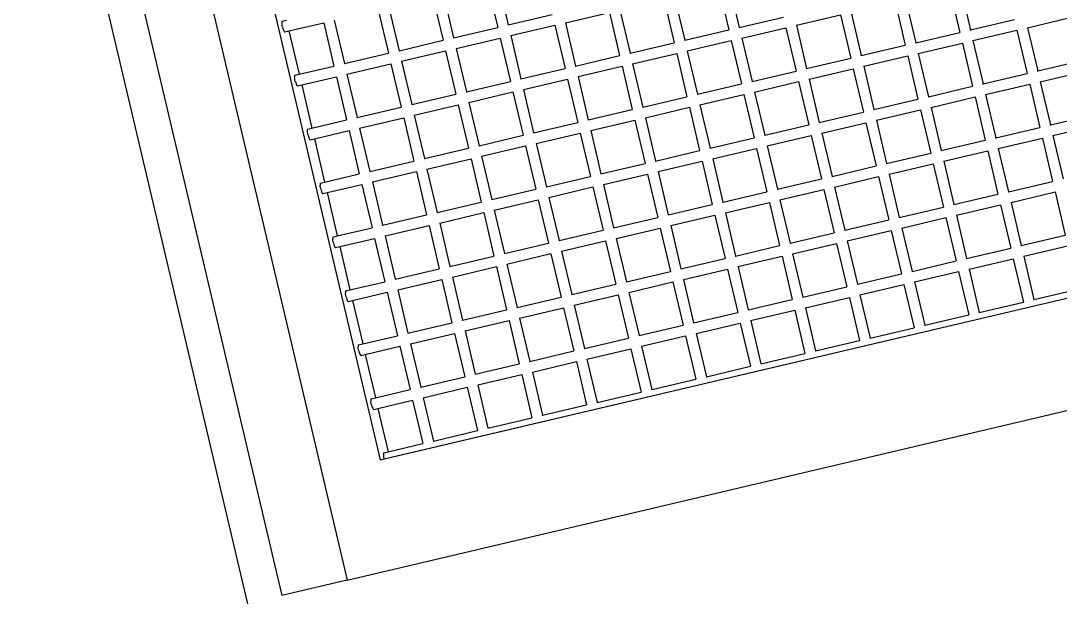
# Model space of a CAD drawing. Header units: inches. Extents: x -1841 to -80, y -100 to 1021.
# Drawn here: x -578.114 to -577.279, y 556.946 to 557.408 of the extents above; entities that cross this region are included whole.
import ezdxf

# ---------------------------------------------------------------- set-up
doc = ezdxf.new("R2010")
doc.units = ezdxf.units.IN
doc.header["$MEASUREMENT"] = 0
doc.layers.add('Edges', color=7, linetype='Continuous')

# ---------------------------------------------------------------- blocks, each defined once
blk = doc.blocks.new('infrared patio heater fr')
at = {"layer": 'Edges'}
for p, q in [((38, -8.984), (38, 6.971)), ((38, -9.061), (38, 6.971)), ((40, -10.152), (40, 6.998)), ((33.021, 4.277), (33.019, 5.105)), ((33.833, 4.277), (33.833, 5.105)), ((34.034, 4.277), (34.033, 5.105)), ((34.846, 4.277), (34.846, 5.105)), ((35.047, 4.277), (35.046, 5.105)), ((33.019, 4.273), (33.021, 4.277)), ((33.021, 4.277), (33.833, 4.277)), ((33.834, 4.271), (33.833, 4.277)), ((33.833, 4.267), (33.834, 4.271)), ((34.033, 4.273), (34.034, 4.277)), ((34.034, 4.277), (34.846, 4.277)), ((34.847, 4.271), (34.846, 4.277)), ((34.846, 4.267), (34.847, 4.271)), ((35.046, 4.273), (35.047, 4.277)), ((35.047, 4.277), (35.86, 4.277)), ((32.82, 3.251), (32.82, 4.079)), ((33.019, 4.079), (33.833, 4.079)), ((33.02, 3.251), (33.019, 4.079)), ((33.833, 3.251), (33.833, 4.079)), ((34.033, 4.079), (34.846, 4.079)), ((34.034, 3.251), (34.033, 4.079)), ((34.846, 3.251), (34.846, 4.079)), ((35.046, 4.079), (35.86, 4.079)), ((35.047, 3.251), (35.046, 4.079)), ((35.86, 3.251), (35.86, 4.079)), ((36.059, 4.079), (36.873, 4.079)), ((36.06, 3.251), (36.059, 4.079)), ((36.873, 3.251), (36.873, 4.079)), ((37.074, 3.251), (37.073, 4.079)), ((37.886, 3.251), (37.886, 4.079)), ((32.007, 3.251), (32.82, 3.251)), ((32.82, 3.245), (32.82, 3.251)), ((32.82, 3.242), (32.82, 3.245)), ((33.019, 3.245), (33.02, 3.251)), ((33.02, 3.251), (33.833, 3.251)), ((33.834, 3.245), (33.833, 3.251)), ((33.833, 3.242), (33.834, 3.245)), ((34.033, 3.245), (34.034, 3.251)), ((34.034, 3.251), (34.846, 3.251)), ((34.847, 3.245), (34.846, 3.251)), ((34.846, 3.242), (34.847, 3.245)), ((35.046, 3.247), (35.047, 3.251)), ((35.047, 3.251), (35.86, 3.251)), ((35.86, 3.245), (35.86, 3.251)), ((36.059, 3.245), (36.06, 3.251)), ((36.06, 3.251), (36.873, 3.251)), ((36.873, 3.242), (36.873, 3.251)), ((37.072, 3.245), (37.074, 3.251)), ((37.074, 3.251), (37.886, 3.251)), ((37.886, 3.245), (37.886, 3.251)), ((32.006, 3.053), (32.82, 3.053)), ((32.82, 2.225), (32.82, 3.053)), ((33.019, 3.053), (33.833, 3.053)), ((33.02, 2.225), (33.019, 3.053)), ((33.833, 2.225), (33.833, 3.053)), ((34.034, 2.225), (34.031, 3.055)), ((34.033, 3.053), (34.846, 3.053)), ((34.846, 2.225), (34.846, 3.053)), ((35.047, 2.225), (35.044, 3.055)), ((35.046, 3.053), (35.86, 3.053)), ((35.86, 2.225), (35.86, 3.053)), ((36.059, 3.053), (36.873, 3.053)), ((36.06, 2.225), (36.059, 3.053)), ((36.873, 2.225), (36.873, 3.053)), ((37.073, 3.053), (37.886, 3.053)), ((37.074, 2.225), (37.073, 3.053)), ((37.886, 2.225), (37.886, 3.053)), ((32.007, 2.225), (32.82, 2.225)), ((32.82, 2.218), (32.82, 2.225)), ((33.019, 2.219), (33.02, 2.225)), ((33.02, 2.225), (33.833, 2.225)), ((33.833, 2.218), (33.833, 2.225)), ((34.033, 2.221), (34.034, 2.225)), ((34.034, 2.225), (34.846, 2.225)), ((34.846, 2.218), (34.846, 2.225)), ((35.046, 2.221), (35.047, 2.225)), ((35.047, 2.225), (35.86, 2.225)), ((35.86, 2.218), (35.86, 2.225)), ((36.059, 2.219), (36.06, 2.225)), ((36.06, 2.225), (36.873, 2.225)), ((36.873, 2.218), (36.873, 2.225)), ((37.072, 2.219), (37.074, 2.225)), ((37.074, 2.225), (37.886, 2.225)), ((37.886, 2.218), (37.886, 2.225)), ((32.006, 2.027), (32.82, 2.027)), ((32.82, 1.199), (32.82, 2.027)), ((33.019, 2.027), (33.833, 2.027)), ((33.019, 1.199), (33.019, 2.027)), ((33.833, 1.199), (33.833, 2.027)), ((34.033, 2.027), (34.846, 2.027)), ((34.034, 1.199), (34.033, 2.027)), ((34.846, 1.199), (34.846, 2.027)), ((35.046, 2.027), (35.86, 2.027)), ((35.047, 1.199), (35.046, 2.027)), ((35.86, 1.199), (35.86, 2.027)), ((36.059, 2.027), (36.873, 2.027)), ((36.059, 1.199), (36.059, 2.027)), ((36.873, 1.199), (36.873, 2.027)), ((37.073, 2.027), (37.886, 2.027)), ((37.073, 1.199), (37.073, 2.027)), ((37.886, 1.199), (37.886, 2.027)), ((32.007, 1.199), (32.82, 1.199)), ((32.82, 1.193), (32.82, 1.199)), ((33.019, 1.196), (33.019, 1.199)), ((33.019, 1.199), (33.833, 1.199)), ((33.833, 1.193), (33.833, 1.199)), ((34.033, 1.196), (34.034, 1.199)), ((34.034, 1.199), (34.846, 1.199)), ((34.846, 1.193), (34.846, 1.199)), ((35.046, 1.196), (35.047, 1.199)), ((35.047, 1.199), (35.86, 1.199)), ((35.86, 1.193), (35.86, 1.199)), ((36.059, 1.196), (36.059, 1.199)), ((36.059, 1.199), (36.873, 1.199)), ((36.873, 1.193), (36.873, 1.199)), ((37.073, 1.196), (37.073, 1.199)), ((37.073, 1.199), (37.886, 1.199)), ((37.886, 1.193), (37.886, 1.199)), ((32.006, 1.001), (32.82, 1.001)), ((32.006, 0.173), (32.006, 1.001)), ((32.82, 0.173), (32.82, 1.001)), ((33.019, 1.001), (33.833, 1.001)), ((33.02, 0.173), (33.019, 1.001)), ((33.833, 0.173), (33.833, 1.001)), ((34.033, 1.001), (34.846, 1.001)), ((34.034, 0.173), (34.033, 1.001)), ((34.846, 0.173), (34.846, 1.001)), ((35.046, 1.001), (35.86, 1.001)), ((35.047, 0.173), (35.046, 1.001)), ((35.86, 0.173), (35.86, 1.001)), ((36.059, 1.001), (36.873, 1.001)), ((36.06, 0.173), (36.059, 1.001)), ((36.873, 0.173), (36.873, 1.001)), ((37.073, 1.001), (37.886, 1.001)), ((37.074, 0.173), (37.073, 1.001)), ((37.886, 0.173), (37.886, 1.001)), ((32.006, 0.17), (32.006, 0.173)), ((32.006, 0.173), (32.82, 0.173)), ((32.82, 0.167), (32.82, 0.173)), ((33.019, 0.17), (33.02, 0.173)), ((33.02, 0.173), (33.833, 0.173)), ((33.833, 0.167), (33.833, 0.173)), ((34.033, 0.17), (34.034, 0.173)), ((34.034, 0.173), (34.846, 0.173)), ((34.846, 0.167), (34.846, 0.173)), ((35.046, 0.17), (35.047, 0.173)), ((35.047, 0.173), (35.86, 0.173)), ((35.86, 0.167), (35.86, 0.173)), ((36.059, 0.17), (36.06, 0.173)), ((36.06, 0.173), (36.873, 0.173)), ((36.873, 0.167), (36.873, 0.173)), ((37.073, 0.17), (37.074, 0.173)), ((37.074, 0.173), (37.886, 0.173)), ((37.886, 0.167), (37.886, 0.173)), ((31.806, -0.853), (31.806, -0.025)), ((32.006, -0.026), (32.82, -0.025)), ((32.008, -0.853), (32.006, -0.026)), ((32.82, -0.853), (32.82, -0.025)), ((33.019, -0.026), (33.833, -0.025)), ((33.021, -0.853), (33.019, -0.026)), ((33.833, -0.853), (33.833, -0.025)), ((34.033, -0.026), (34.846, -0.025)), ((34.034, -0.853), (34.033, -0.026)), ((34.846, -0.853), (34.846, -0.025)), ((35.046, -0.026), (35.86, -0.025)), ((35.048, -0.853), (35.046, -0.026)), ((35.86, -0.853), (35.86, -0.025)), ((36.059, -0.026), (36.873, -0.025)), ((36.061, -0.853), (36.059, -0.026)), ((36.873, -0.853), (36.873, -0.025)), ((37.073, -0.026), (37.886, -0.025)), ((37.074, -0.853), (37.073, -0.026)), ((37.886, -0.853), (37.886, -0.025)), ((30.994, -0.853), (31.806, -0.853)), ((31.806, -0.859), (31.806, -0.853)), ((32.006, -0.855), (32.008, -0.853)), ((32.008, -0.853), (32.82, -0.853)), ((32.82, -0.859), (32.82, -0.853)), ((33.019, -0.855), (33.021, -0.853)), ((33.021, -0.853), (33.833, -0.853)), ((33.833, -0.859), (33.833, -0.853)), ((34.033, -0.855), (34.034, -0.853)), ((34.034, -0.853), (34.846, -0.853)), ((34.846, -0.859), (34.846, -0.853)), ((35.046, -0.855), (35.048, -0.853)), ((35.048, -0.853), (35.86, -0.853)), ((35.86, -0.859), (35.86, -0.853)), ((36.059, -0.855), (36.061, -0.853)), ((36.061, -0.853), (36.873, -0.853)), ((36.873, -0.859), (36.873, -0.853)), ((37.073, -0.855), (37.074, -0.853)), ((37.074, -0.853), (37.886, -0.853)), ((37.886, -0.859), (37.886, -0.853)), ((30.993, -1.052), (31.806, -1.051)), ((31.806, -1.879), (31.806, -1.051)), ((32.006, -1.052), (32.82, -1.051)), ((32.006, -1.881), (32.006, -1.052)), ((32.82, -1.879), (32.82, -1.051)), ((33.019, -1.052), (33.833, -1.051)), ((33.019, -1.881), (33.019, -1.052)), ((33.833, -1.879), (33.833, -1.051)), ((34.033, -1.052), (34.846, -1.051)), ((34.033, -1.881), (34.033, -1.052)), ((34.846, -1.879), (34.846, -1.051)), ((35.046, -1.052), (35.86, -1.051)), ((35.046, -1.881), (35.046, -1.052)), ((35.86, -1.879), (35.86, -1.051)), ((36.059, -1.052), (36.873, -1.051)), ((36.059, -1.881), (36.059, -1.052)), ((36.873, -1.879), (36.873, -1.051)), ((37.073, -1.052), (37.886, -1.051)), ((37.073, -1.881), (37.073, -1.052)), ((37.886, -1.879), (37.886, -1.051)), ((30.995, -1.879), (31.806, -1.879)), ((31.806, -1.884), (31.806, -1.879)), ((32.009, -1.879), (32.82, -1.879)), ((32.82, -1.884), (32.82, -1.879)), ((33.022, -1.879), (33.833, -1.879)), ((33.833, -1.884), (33.833, -1.879)), ((34.035, -1.879), (34.846, -1.879)), ((34.846, -1.884), (34.846, -1.879)), ((35.049, -1.879), (35.86, -1.879)), ((35.86, -1.884), (35.86, -1.879)), ((36.062, -1.879), (36.873, -1.879)), ((36.873, -1.884), (36.873, -1.879)), ((37.075, -1.879), (37.886, -1.879)), ((37.886, -1.884), (37.886, -1.879)), ((30.993, -2.077), (31.806, -2.077)), ((31.806, -2.905), (31.806, -2.077)), ((32.006, -2.905), (32.006, -2.077)), ((32.006, -2.077), (32.82, -2.077)), ((32.82, -2.905), (32.82, -2.077)), ((33.019, -2.905), (33.019, -2.077)), ((33.019, -2.077), (33.833, -2.077)), ((33.833, -2.905), (33.833, -2.077)), ((34.033, -2.905), (34.033, -2.077)), ((34.033, -2.077), (34.846, -2.077)), ((34.846, -2.905), (34.846, -2.077)), ((35.046, -2.078), (35.86, -2.077)), ((35.046, -2.905), (35.046, -2.078)), ((35.86, -2.905), (35.86, -2.077)), ((36.059, -2.078), (36.873, -2.077)), ((36.059, -2.905), (36.059, -2.078)), ((36.873, -2.905), (36.873, -2.077)), ((37.073, -2.078), (37.886, -2.077)), ((37.073, -2.905), (37.073, -2.078)), ((37.886, -2.905), (37.886, -2.077)), ((30.993, -2.905), (31.806, -2.905)), ((31.806, -2.909), (31.806, -2.905)), ((32.006, -2.905), (32.82, -2.905)), ((32.82, -2.909), (32.82, -2.905)), ((33.019, -2.905), (33.833, -2.905)), ((33.833, -2.909), (33.833, -2.905)), ((34.033, -2.905), (34.846, -2.905)), ((34.846, -2.909), (34.846, -2.905)), ((35.046, -2.905), (35.86, -2.905)), ((35.86, -2.909), (35.86, -2.905)), ((36.059, -2.905), (36.873, -2.905)), ((36.873, -2.909), (36.873, -2.905)), ((37.073, -2.905), (37.886, -2.905)), ((37.886, -2.909), (37.886, -2.905)), ((30.993, -3.931), (30.993, -3.103)), ((30.993, -3.103), (31.806, -3.103)), ((31.806, -3.931), (31.806, -3.103)), ((32.006, -3.931), (32.006, -3.103)), ((32.006, -3.103), (32.82, -3.103)), ((32.82, -3.931), (32.82, -3.103)), ((33.019, -3.931), (33.019, -3.103)), ((33.019, -3.103), (33.833, -3.103)), ((33.833, -3.931), (33.833, -3.103)), ((34.033, -3.931), (34.033, -3.103)), ((34.033, -3.103), (34.846, -3.103)), ((34.846, -3.931), (34.846, -3.103)), ((35.046, -3.104), (35.86, -3.103)), ((35.046, -3.931), (35.046, -3.104)), ((35.86, -3.931), (35.86, -3.103)), ((36.059, -3.104), (36.873, -3.103)), ((36.059, -3.931), (36.059, -3.104)), ((36.873, -3.931), (36.873, -3.103)), ((37.073, -3.104), (37.886, -3.103)), ((37.073, -3.931), (37.073, -3.104)), ((37.886, -3.931), (37.886, -3.103)), ((30.993, -3.931), (31.806, -3.931)), ((31.806, -3.936), (31.806, -3.931)), ((32.006, -3.931), (32.82, -3.931)), ((32.82, -3.936), (32.82, -3.931)), ((33.019, -3.931), (33.833, -3.931)), ((33.833, -3.936), (33.833, -3.931)), ((34.033, -3.931), (34.846, -3.931)), ((34.846, -3.936), (34.846, -3.931)), ((35.046, -3.931), (35.86, -3.931)), ((35.86, -3.936), (35.86, -3.931)), ((36.059, -3.931), (36.873, -3.931)), ((36.873, -3.936), (36.873, -3.931)), ((37.073, -3.931), (37.886, -3.931)), ((37.888, -3.937), (37.886, -3.931)), ((30.793, -4.957), (30.793, -4.129)), ((30.993, -4.957), (30.993, -4.129)), ((30.993, -4.129), (31.806, -4.129)), ((31.806, -4.957), (31.806, -4.129)), ((32.006, -4.957), (32.006, -4.129)), ((32.006, -4.129), (32.82, -4.129)), ((32.82, -4.957), (32.82, -4.129)), ((33.019, -4.957), (33.019, -4.129)), ((33.019, -4.129), (33.833, -4.129)), ((33.833, -4.957), (33.833, -4.129)), ((34.033, -4.957), (34.033, -4.129)), ((34.033, -4.129), (34.846, -4.129)), ((34.846, -4.957), (34.846, -4.129)), ((35.046, -4.13), (35.86, -4.129)), ((35.046, -4.957), (35.046, -4.13)), ((35.86, -4.957), (35.86, -4.129)), ((36.059, -4.13), (36.873, -4.129)), ((36.059, -4.957), (36.059, -4.13)), ((36.873, -4.957), (36.873, -4.129)), ((37.073, -4.13), (37.886, -4.129)), ((37.073, -4.957), (37.073, -4.13)), ((37.886, -4.957), (37.886, -4.129)), ((29.979, -4.957), (30.793, -4.957)), ((30.793, -4.963), (30.793, -4.957)), ((30.993, -4.957), (31.806, -4.957)), ((31.806, -4.963), (31.806, -4.957)), ((32.006, -4.957), (32.82, -4.957)), ((32.82, -4.963), (32.82, -4.957)), ((33.019, -4.957), (33.833, -4.957)), ((33.833, -4.963), (33.833, -4.957)), ((34.033, -4.957), (34.846, -4.957)), ((34.846, -4.961), (34.846, -4.957)), ((35.046, -4.957), (35.86, -4.957)), ((35.861, -4.963), (35.86, -4.957)), ((36.059, -4.957), (36.873, -4.957)), ((36.873, -4.961), (36.873, -4.957)), ((37.073, -4.957), (37.886, -4.957)), ((37.888, -4.963), (37.886, -4.957)), ((29.979, -5.155), (30.793, -5.155)), ((30.793, -5.983), (30.793, -5.155)), ((30.993, -5.983), (30.993, -5.155)), ((30.993, -5.155), (31.806, -5.155)), ((31.806, -5.983), (31.806, -5.155)), ((32.006, -5.983), (32.006, -5.155)), ((32.006, -5.155), (32.82, -5.155)), ((32.82, -5.983), (32.82, -5.155)), ((33.019, -5.983), (33.019, -5.155)), ((33.019, -5.155), (33.833, -5.155)), ((33.833, -5.983), (33.833, -5.155)), ((34.033, -5.983), (34.033, -5.155)), ((34.033, -5.155), (34.846, -5.155)), ((34.846, -5.983), (34.846, -5.155)), ((35.046, -5.983), (35.044, -5.155)), ((35.048, -5.156), (35.86, -5.155)), ((35.86, -5.983), (35.86, -5.155)), ((36.059, -5.156), (36.873, -5.155)), ((36.059, -5.983), (36.059, -5.156)), ((36.873, -5.983), (36.873, -5.155)), ((37.073, -5.156), (37.886, -5.155)), ((37.073, -5.983), (37.073, -5.156)), ((37.886, -5.983), (37.886, -5.155)), ((29.979, -5.983), (30.793, -5.983)), ((30.795, -5.989), (30.793, -5.983)), ((30.993, -5.983), (31.806, -5.983)), ((31.808, -5.989), (31.806, -5.983)), ((32.006, -5.983), (32.82, -5.983)), ((32.822, -5.989), (32.82, -5.983)), ((33.019, -5.983), (33.833, -5.983)), ((33.835, -5.989), (33.833, -5.983)), ((34.033, -5.983), (34.846, -5.983)), ((34.846, -5.987), (34.846, -5.983)), ((35.046, -5.983), (35.86, -5.983)), ((35.86, -5.987), (35.86, -5.983)), ((36.059, -5.983), (36.873, -5.983)), ((36.873, -5.987), (36.873, -5.983)), ((37.073, -5.983), (37.886, -5.983)), ((37.886, -5.987), (37.886, -5.983)), ((29.979, -6.182), (30.793, -6.182)), ((30.793, -7.009), (30.793, -6.182)), ((30.993, -7.009), (30.993, -6.182)), ((30.993, -6.182), (31.806, -6.182)), ((31.806, -7.009), (31.806, -6.182)), ((32.006, -7.009), (32.006, -6.182)), ((32.006, -6.182), (32.82, -6.182)), ((32.82, -7.009), (32.82, -6.182)), ((33.019, -7.009), (33.018, -6.181)), ((33.018, -6.181), (33.833, -6.182)), ((33.833, -7.009), (33.833, -6.182)), ((34.033, -7.009), (34.031, -6.181)), ((34.031, -6.181), (34.846, -6.182)), ((34.846, -7.009), (34.846, -6.182)), ((35.046, -7.009), (35.044, -6.181)), ((35.044, -6.181), (35.86, -6.182)), ((35.86, -7.009), (35.86, -6.182)), ((36.059, -7.009), (36.059, -6.182)), ((36.059, -6.182), (36.873, -6.182)), ((36.873, -7.009), (36.873, -6.182)), ((37.073, -7.009), (37.073, -6.182)), ((37.073, -6.182), (37.886, -6.182)), ((37.886, -7.009), (37.886, -6.182)), ((29.979, -7.009), (30.793, -7.009)), ((30.793, -7.012), (30.793, -7.009)), ((30.993, -7.009), (31.806, -7.009)), ((31.806, -7.012), (31.806, -7.009)), ((32.006, -7.009), (32.82, -7.009)), ((32.82, -7.012), (32.82, -7.009)), ((33.019, -7.009), (33.833, -7.009)), ((33.833, -7.012), (33.833, -7.009)), ((34.033, -7.009), (34.846, -7.009)), ((34.846, -7.012), (34.846, -7.009)), ((35.046, -7.009), (35.86, -7.009)), ((35.86, -7.012), (35.86, -7.009)), ((36.059, -7.009), (36.873, -7.009)), ((36.873, -7.012), (36.873, -7.009)), ((37.073, -7.009), (37.886, -7.009)), ((37.886, -7.012), (37.886, -7.009)), ((29.978, -7.207), (30.793, -7.207)), ((30.793, -8.035), (30.793, -7.207)), ((30.993, -7.208), (31.806, -7.207)), ((30.993, -8.035), (30.993, -7.208)), ((31.806, -8.035), (31.806, -7.207)), ((32.006, -7.208), (32.82, -7.207)), ((32.006, -8.035), (32.006, -7.208)), ((32.82, -8.035), (32.82, -7.207)), ((33.019, -7.208), (33.833, -7.207)), ((33.019, -8.035), (33.019, -7.208)), ((33.833, -8.035), (33.833, -7.207)), ((34.033, -8.035), (34.031, -7.207)), ((34.031, -7.207), (34.846, -7.208)), ((34.846, -8.035), (34.846, -7.208)), ((35.046, -8.035), (35.044, -7.207)), ((35.044, -7.207), (35.86, -7.208)), ((35.86, -8.035), (35.86, -7.208)), ((36.059, -8.035), (36.059, -7.208)), ((36.059, -7.208), (36.873, -7.208)), ((36.873, -8.035), (36.873, -7.208)), ((37.073, -8.035), (37.071, -7.207)), ((37.071, -7.207), (37.886, -7.208)), ((37.886, -8.035), (37.886, -7.208)), ((29.979, -8.035), (30.793, -8.035)), ((30.793, -8.038), (30.793, -8.035)), ((30.993, -8.035), (31.806, -8.035)), ((31.806, -8.038), (31.806, -8.035)), ((32.006, -8.035), (32.82, -8.035)), ((32.82, -8.038), (32.82, -8.035)), ((33.019, -8.035), (33.833, -8.035)), ((33.833, -8.038), (33.833, -8.035)), ((34.033, -8.035), (34.846, -8.035)), ((34.846, -8.038), (34.846, -8.035)), ((35.046, -8.035), (35.86, -8.035)), ((35.86, -8.038), (35.86, -8.035)), ((36.059, -8.035), (36.873, -8.035)), ((36.873, -8.038), (36.873, -8.035)), ((37.073, -8.035), (37.886, -8.035)), ((37.886, -8.038), (37.886, -8.035)), ((29.979, -8.234), (30.793, -8.233)), ((29.979, -8.886), (29.979, -8.234)), ((30.793, -8.886), (30.793, -8.233)), ((30.993, -8.234), (31.806, -8.233)), ((30.993, -8.886), (30.993, -8.234)), ((31.806, -8.886), (31.806, -8.233)), ((32.006, -8.234), (32.82, -8.233)), ((32.006, -8.886), (32.006, -8.234)), ((32.82, -8.886), (32.82, -8.233)), ((33.019, -8.234), (33.833, -8.233)), ((33.019, -8.886), (33.019, -8.234)), ((33.833, -8.886), (33.833, -8.233)), ((34.033, -8.234), (34.846, -8.234)), ((34.033, -8.886), (34.033, -8.234)), ((34.846, -8.886), (34.846, -8.234)), ((35.044, -8.233), (35.86, -8.234)), ((35.046, -8.886), (35.044, -8.233)), ((35.86, -8.886), (35.86, -8.234)), ((36.058, -8.233), (36.873, -8.234)), ((36.059, -8.886), (36.058, -8.233)), ((36.873, -8.886), (36.873, -8.234)), ((37.071, -8.233), (37.886, -8.234)), ((37.073, -8.886), (37.071, -8.233)), ((37.886, -8.886), (37.886, -8.234)), ((29.78, -8.968), (29.78, -8.886)), ((29.979, -8.886), (30.793, -8.886)), ((29.979, -8.965), (29.979, -8.886)), ((29.979, -8.886), (30.793, -8.886)), ((30.793, -8.968), (30.793, -8.886)), ((30.993, -8.886), (31.806, -8.886)), ((30.993, -8.965), (30.993, -8.886)), ((30.993, -8.886), (31.806, -8.886)), ((31.806, -8.968), (31.806, -8.886)), ((32.006, -8.886), (32.82, -8.886)), ((32.006, -8.965), (32.006, -8.886)), ((32.006, -8.886), (32.82, -8.886)), ((32.82, -8.968), (32.82, -8.886)), ((33.019, -8.886), (33.833, -8.886)), ((33.019, -8.965), (33.019, -8.886)), ((33.019, -8.886), (33.833, -8.886)), ((33.833, -8.968), (33.833, -8.886)), ((34.033, -8.886), (34.846, -8.886)), ((34.033, -8.965), (34.033, -8.886)), ((34.033, -8.886), (34.846, -8.886)), ((34.846, -8.968), (34.846, -8.886)), ((35.046, -8.886), (35.86, -8.886)), ((35.046, -8.965), (35.046, -8.886)), ((35.046, -8.886), (35.86, -8.886)), ((35.86, -8.968), (35.86, -8.886)), ((36.059, -8.886), (36.873, -8.886)), ((36.059, -8.965), (36.059, -8.886)), ((36.059, -8.886), (36.873, -8.886)), ((36.873, -8.968), (36.873, -8.886)), ((37.073, -8.886), (37.886, -8.886)), ((37.073, -8.965), (37.073, -8.886)), ((37.073, -8.886), (37.886, -8.886)), ((37.886, -8.968), (37.886, -8.886)), ((-38, -9.061), (38, -9.061)), ((-38, -9.061), (38, -9.061)), ((29.78, -8.968), (29.785, -8.972)), ((29.785, -8.972), (29.797, -8.976)), ((29.797, -8.976), (29.814, -8.98)), ((29.836, -8.982), (29.814, -8.98)), ((29.86, -8.984), (29.836, -8.982)), ((29.886, -8.984), (29.86, -8.984)), ((29.886, -8.984), (29.912, -8.983)), ((29.912, -8.983), (29.935, -8.981)), ((29.935, -8.981), (29.955, -8.978)), ((29.955, -8.978), (29.969, -8.974)), ((29.969, -8.974), (29.978, -8.97)), ((29.978, -8.97), (29.979, -8.965)), ((30.793, -8.968), (30.798, -8.972)), ((30.798, -8.972), (30.81, -8.976)), ((30.81, -8.976), (30.827, -8.98)), ((30.849, -8.982), (30.827, -8.98)), ((30.874, -8.984), (30.849, -8.982)), ((30.9, -8.984), (30.874, -8.984)), ((30.9, -8.984), (30.925, -8.983)), ((30.925, -8.983), (30.949, -8.981)), ((30.949, -8.981), (30.968, -8.978)), ((30.968, -8.978), (30.983, -8.974)), ((30.983, -8.974), (30.991, -8.97)), ((30.991, -8.97), (30.993, -8.965)), ((31.806, -8.968), (31.812, -8.972)), ((31.812, -8.972), (31.823, -8.976)), ((31.823, -8.976), (31.841, -8.98)), ((31.862, -8.982), (31.841, -8.98)), ((31.887, -8.984), (31.862, -8.982)), ((31.913, -8.984), (31.887, -8.984)), ((31.913, -8.984), (31.939, -8.983)), ((31.939, -8.983), (31.962, -8.981)), ((31.962, -8.981), (31.982, -8.978)), ((31.982, -8.978), (31.996, -8.974)), ((31.996, -8.974), (32.004, -8.97)), ((32.004, -8.97), (32.006, -8.965)), ((32.82, -8.968), (32.825, -8.972)), ((32.825, -8.972), (32.837, -8.976)), ((32.837, -8.976), (32.854, -8.98)), ((32.876, -8.982), (32.854, -8.98)), ((32.9, -8.984), (32.876, -8.982)), ((32.926, -8.984), (32.9, -8.984)), ((32.926, -8.984), (32.952, -8.983)), ((32.952, -8.983), (32.975, -8.981)), ((32.975, -8.981), (32.995, -8.978)), ((32.995, -8.978), (33.009, -8.974)), ((33.009, -8.974), (33.018, -8.97)), ((33.018, -8.97), (33.019, -8.965)), ((33.833, -8.968), (33.838, -8.972)), ((33.838, -8.972), (33.85, -8.976)), ((33.85, -8.976), (33.867, -8.98)), ((33.889, -8.982), (33.867, -8.98)), ((33.914, -8.984), (33.889, -8.982)), ((33.94, -8.984), (33.914, -8.984)), ((33.94, -8.984), (33.965, -8.983)), ((33.965, -8.983), (33.989, -8.981)), ((33.989, -8.981), (34.008, -8.978)), ((34.008, -8.978), (34.023, -8.974)), ((34.023, -8.974), (34.031, -8.97)), ((34.031, -8.97), (34.033, -8.965)), ((34.846, -8.968), (34.852, -8.972)), ((34.852, -8.972), (34.863, -8.976)), ((34.863, -8.976), (34.881, -8.98)), ((34.902, -8.982), (34.881, -8.98)), ((34.927, -8.984), (34.902, -8.982)), ((34.953, -8.984), (34.927, -8.984)), ((34.953, -8.984), (34.979, -8.983)), ((34.979, -8.983), (35.002, -8.981)), ((35.002, -8.981), (35.022, -8.978)), ((35.022, -8.978), (35.036, -8.974)), ((35.036, -8.974), (35.044, -8.97)), ((35.044, -8.97), (35.046, -8.965)), ((35.86, -8.968), (35.865, -8.972)), ((35.865, -8.972), (35.877, -8.976)), ((35.877, -8.976), (35.894, -8.98)), ((35.916, -8.982), (35.894, -8.98)), ((35.94, -8.984), (35.916, -8.982)), ((35.966, -8.984), (35.94, -8.984)), ((35.966, -8.984), (35.992, -8.983)), ((35.992, -8.983), (36.015, -8.981)), ((36.015, -8.981), (36.035, -8.978)), ((36.035, -8.978), (36.049, -8.974)), ((36.049, -8.974), (36.058, -8.97)), ((36.058, -8.97), (36.059, -8.965)), ((36.873, -8.968), (36.878, -8.972)), ((36.878, -8.972), (36.89, -8.976)), ((36.89, -8.976), (36.907, -8.98)), ((36.929, -8.982), (36.907, -8.98)), ((36.954, -8.984), (36.929, -8.982)), ((36.98, -8.984), (36.954, -8.984)), ((36.98, -8.984), (37.005, -8.983)), ((37.005, -8.983), (37.029, -8.981)), ((37.029, -8.981), (37.048, -8.978)), ((37.048, -8.978), (37.063, -8.974)), ((37.063, -8.974), (37.071, -8.97)), ((37.071, -8.97), (37.073, -8.965)), ((37.886, -8.968), (37.892, -8.972)), ((37.892, -8.972), (37.903, -8.976)), ((37.903, -8.976), (37.921, -8.98)), ((37.942, -8.982), (37.921, -8.98)), ((37.967, -8.984), (37.942, -8.982)), ((37.993, -8.984), (37.967, -8.984)), ((37.993, -8.984), (38, -8.984)), ((38, -9.061), (38, -8.984)), ((-40, -10.152), (40, -10.152)), ((40, -10.152), (40, -11.382)), ((-40, -11.382), (40, -11.382)), ((-50, -12.027), (50, -12.027))]:
    blk.add_line(p, q, dxfattribs=at)

msp = doc.modelspace()

# ---------------------------------------------------------------- block references
at = {"color": 7, "lineweight": 25, "xscale": 0.04390327370764166, "yscale": 0.04390327370764166, "zscale": 0.04390327370764166, "rotation": 283.2542352373832}
msp.add_blockref('infrared patio heater fr', (-577.82058, 558.77082), dxfattribs=at)

doc.saveas('drawing.dxf')
